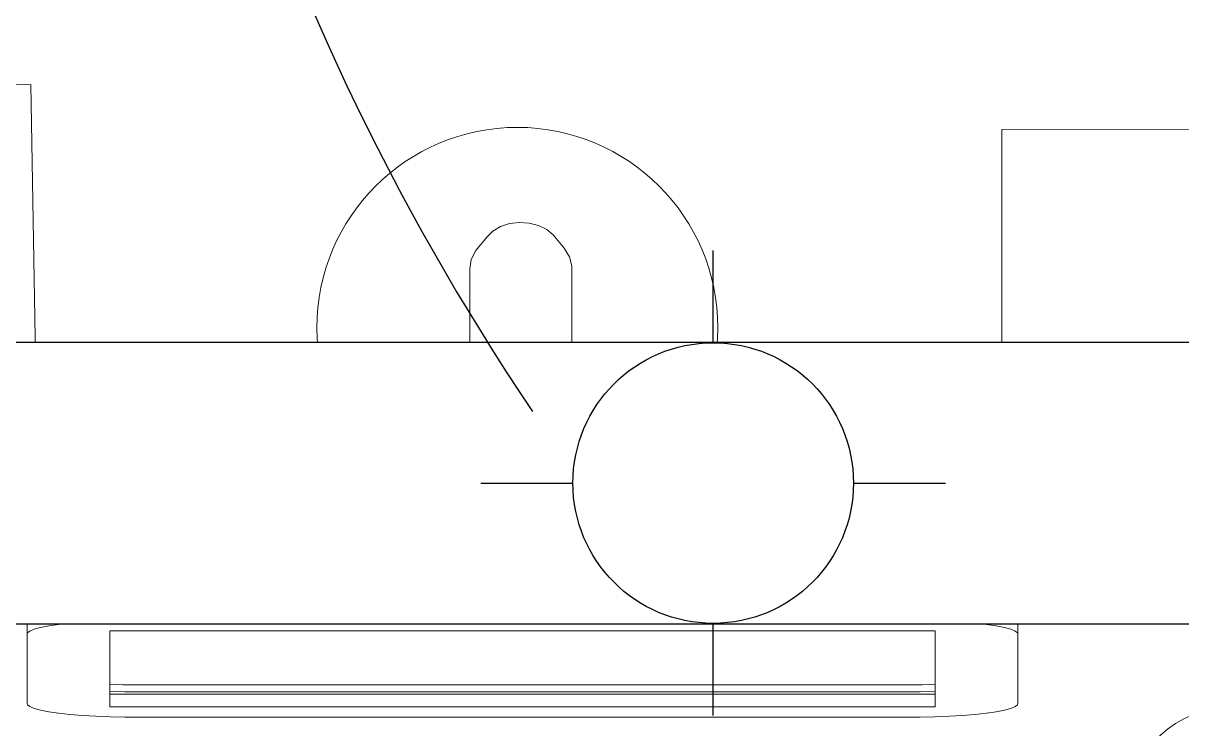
# Model space of a CAD drawing. Header units: metres. Extents: x -17 to 101, y 0 to 79.
# Drawn here: x 7.942 to 8.519, y 23.848 to 24.199 of the extents above; entities that cross this region are included whole.
import ezdxf

# ---------------------------------------------------------------- set-up
doc = ezdxf.new("R2010")
doc.units = ezdxf.units.M
doc.set_wipeout_variables(frame=1)
doc.layers.add('ALUMBRADO', color=1, linetype='Continuous', lineweight=30)
doc.layers.add('Cotas varias El', color=253, linetype='Continuous', lineweight=13)

# ---------------------------------------------------------------- blocks, each defined once
blk = doc.blocks.new('ADOSADO')
at = {"color": 1, "lineweight": 25}
blk.add_wipeout([(-0.63, 0.015), (0.64, 0.015), (0.64, 0.155), (-0.63, 0.155)], dxfattribs=at).dxf.layer = 'ALUMBRADO'
at = {"layer": 'ALUMBRADO', "lineweight": 25}
for points in [[(0.005, 0.15484), (0.005, 0.20071)], [(-0.11071, 0.085), (-0.06484, 0.085)], [(0.07484, 0.085), (0.12071, 0.085)], [(0.005, -0.03071), (0.005, 0.01516)]]:
    blk.add_lwpolyline(points, dxfattribs=at)
at = {"layer": 'ALUMBRADO', "color": 1, "lineweight": 25}
blk.add_lwpolyline([(-0.63, 0.015), (0.64, 0.015), (0.64, 0.155), (-0.63, 0.155)], close=True, dxfattribs=at)
at = {"layer": 'ALUMBRADO', "lineweight": 25}
blk.add_circle((0.005, 0.085), 0.06984, dxfattribs=at)

msp = doc.modelspace()

# ---------------------------------------------------------------- linework, layer by layer
at = {"layer": 'Cotas varias El'}
for p, q in [((7.94541, 24.16876, 0.04243), (7.93589, 24.16859, 0.04243)), ((7.94541, 24.16876, 0.04243), (7.94886, 23.96559, 0.04243)), ((8.17928, 24.09809), (8.17547, 24.09585)), ((8.18378, 24.09956), (8.17928, 24.09809)), ((8.18867, 24.10016), (8.18378, 24.09956)), ((8.18867, 24.10016), (8.19361, 24.09984)), ((8.19361, 24.09984), (8.19826, 24.09862)), ((8.19826, 24.09862), (8.20231, 24.0966)), ((8.20231, 24.0966), (8.20548, 24.09391)), ((8.16694, 24.08611), (8.17261, 24.09298)), ((8.17547, 24.09585), (8.17261, 24.09298)), ((8.2109, 24.08735), (8.20548, 24.09391)), ((8.16465, 24.08171), (8.16694, 24.08611)), ((8.2109, 24.08735), (8.21368, 24.08309)), ((8.16404, 24.07704), (8.16465, 24.08171)), ((8.2148, 24.07847), (8.21368, 24.08309)), ((8.16404, 24.07704), (8.16404, 23.96928)), ((8.2148, 24.07847), (8.2148, 23.9707)), ((8.17547, 23.97012), (8.17261, 23.96726)), ((8.17928, 23.97237), (8.17547, 23.97012)), ((8.18378, 23.97384), (8.17928, 23.97237)), ((8.18867, 23.97443), (8.18378, 23.97384)), ((8.19361, 23.97411), (8.18867, 23.97443)), ((8.19361, 23.97411), (8.19826, 23.9729)), ((8.19826, 23.9729), (8.20231, 23.97088)), ((8.20231, 23.97088), (8.20548, 23.96818)), ((8.2142, 23.96604), (8.2148, 23.9707)), ((7.94886, 23.96559, 0.04243), (7.93934, 23.96542, 0.04243)), ((8.16404, 23.96928), (8.16517, 23.96466)), ((8.16517, 23.96466), (8.16795, 23.9604)), ((8.17089, 23.96397), (8.17044, 23.96048)), ((8.17261, 23.96726), (8.17089, 23.96397)), ((8.20548, 23.96818), (8.20756, 23.965)), ((8.2084, 23.96154), (8.20756, 23.965)), ((8.21191, 23.96164), (8.2142, 23.96604)), ((8.17336, 23.95384), (8.16795, 23.9604)), ((8.17044, 23.96048), (8.17128, 23.95702)), ((8.18324, 23.95635), (8.18395, 23.95856)), ((8.18395, 23.95856), (8.18339, 23.95748)), ((8.21191, 23.96164), (8.20624, 23.95476)), ((8.20795, 23.95805), (8.20624, 23.95476)), ((8.20795, 23.95805), (8.2084, 23.96154)), ((8.17128, 23.95702), (8.17336, 23.95384)), ((8.17336, 23.95384), (8.17653, 23.95114)), ((8.18314, 23.94846), (8.18314, 23.95386)), ((8.18339, 23.95748), (8.18324, 23.95635)), ((8.19499, 23.95477), (8.1956, 23.9567)), ((8.19502, 23.95472), (8.19546, 23.95556)), ((8.19546, 23.95556), (8.1956, 23.9567)), ((8.19574, 23.95308), (8.19574, 23.94841)), ((8.20624, 23.95476), (8.20338, 23.9519)), ((8.17653, 23.95114), (8.18058, 23.94912)), ((8.18058, 23.94912), (8.18314, 23.94846)), ((8.18314, 23.94668), (8.18314, 23.94846)), ((8.18314, 23.92989), (8.18314, 23.94668)), ((8.19956, 23.94966), (8.19574, 23.94841)), ((8.19574, 23.94841), (8.19574, 23.94686)), ((8.19574, 23.94686), (8.19574, 23.92989)), ((8.19956, 23.94966), (8.20338, 23.9519)), ((7.97868, 23.92893), (7.98142, 23.92923)), ((7.98142, 23.92923), (7.98446, 23.92948)), ((7.98446, 23.92948), (7.98775, 23.92967)), ((7.98775, 23.92967), (7.99122, 23.92981)), ((7.99122, 23.92981), (7.9948, 23.92988)), ((7.9948, 23.92988), (7.99843, 23.92989)), ((8.18314, 23.92989), (7.99843, 23.92989)), ((8.19574, 23.92989), (8.18314, 23.92989)), ((8.38205, 23.92989), (8.19574, 23.92989)), ((8.38569, 23.92988), (8.38205, 23.92989)), ((8.38927, 23.92981), (8.38569, 23.92988)), ((8.39274, 23.92967), (8.38927, 23.92981)), ((8.39603, 23.92948), (8.39274, 23.92967)), ((8.39907, 23.92923), (8.39603, 23.92948)), ((8.40181, 23.92893), (8.39907, 23.92923)), ((7.97103, 23.92646), (7.97111, 23.92691)), ((7.97103, 23.92646), (7.97103, 23.91364)), ((7.97111, 23.92691), (7.9717, 23.92736)), ((7.9717, 23.92736), (7.97277, 23.9278)), ((7.97277, 23.9278), (7.97431, 23.92821)), ((7.97431, 23.92821), (7.97629, 23.92859)), ((7.97629, 23.92859), (7.97868, 23.92893)), ((8.40419, 23.92859), (8.40181, 23.92893)), ((8.40618, 23.92821), (8.40419, 23.92859)), ((8.40772, 23.9278), (8.40618, 23.92821)), ((8.40879, 23.92736), (8.40772, 23.9278)), ((8.40937, 23.92691), (8.40879, 23.92736)), ((8.40946, 23.92646), (8.40937, 23.92691)), ((8.40946, 23.92646), (8.40946, 23.91364)), ((7.95437, 23.91182), (7.95926, 23.91253)), ((7.95926, 23.91253), (7.96487, 23.91314)), ((7.96487, 23.91314), (7.97103, 23.91364)), ((7.97103, 23.91364), (7.9711, 23.91364)), ((7.9711, 23.91364), (7.97783, 23.91404)), ((7.97783, 23.91404), (7.98494, 23.91431)), ((7.98494, 23.91431), (7.99228, 23.91446)), ((7.99228, 23.91446), (7.99813, 23.91448)), ((8.38236, 23.91448), (7.99813, 23.91448)), ((8.3882, 23.91446), (8.38236, 23.91448)), ((8.39555, 23.91431), (8.3882, 23.91446)), ((8.40265, 23.91404), (8.39555, 23.91431)), ((8.40939, 23.91364), (8.40265, 23.91404)), ((8.40946, 23.91364), (8.40939, 23.91364)), ((8.41562, 23.91314), (8.40946, 23.91364)), ((8.42123, 23.91253), (8.41562, 23.91314)), ((8.42612, 23.91182), (8.42123, 23.91253)), ((7.94363, 23.90766), (7.94376, 23.90839)), ((7.94363, 23.90766), (7.94363, 23.89511)), ((7.94376, 23.90839), (7.94496, 23.90931)), ((7.94496, 23.90931), (7.94715, 23.9102)), ((7.94715, 23.9102), (7.95031, 23.91104)), ((7.95031, 23.91104), (7.95437, 23.91182)), ((8.43018, 23.91104), (8.42612, 23.91182)), ((8.43334, 23.9102), (8.43018, 23.91104)), ((8.43553, 23.90931), (8.43334, 23.9102)), ((8.43673, 23.90839), (8.43553, 23.90931)), ((8.43686, 23.90766), (8.43673, 23.90839)), ((8.43686, 23.90766), (8.43686, 23.89511)), ((7.95926, 23.89997), (7.96487, 23.90058)), ((7.96487, 23.90058), (7.9711, 23.90109)), ((7.9711, 23.90109), (7.97783, 23.90148)), ((7.97783, 23.90148), (7.98494, 23.90176)), ((7.98494, 23.90176), (7.99228, 23.90191)), ((7.99228, 23.90191), (7.99813, 23.90192)), ((8.38236, 23.90192), (7.99813, 23.90192)), ((8.3882, 23.90191), (8.38236, 23.90192)), ((8.39555, 23.90176), (8.3882, 23.90191)), ((8.40265, 23.90148), (8.39555, 23.90176)), ((8.40939, 23.90109), (8.40265, 23.90148)), ((8.41562, 23.90058), (8.40939, 23.90109)), ((8.42123, 23.89997), (8.41562, 23.90058)), ((7.94363, 23.89511), (7.94376, 23.89584)), ((7.94363, 23.86075), (7.94363, 23.89511)), ((7.94376, 23.89584), (7.94496, 23.89676)), ((7.94496, 23.89676), (7.94715, 23.89764)), ((7.94715, 23.89764), (7.95031, 23.89849)), ((7.95031, 23.89849), (7.95437, 23.89927)), ((7.95437, 23.89927), (7.95926, 23.89997)), ((8.39576, 23.89678), (7.98473, 23.89678)), ((7.98473, 23.89678), (7.98473, 23.87031)), ((8.39576, 23.87031), (8.39576, 23.89678)), ((8.42612, 23.89927), (8.42123, 23.89997)), ((8.43018, 23.89849), (8.42612, 23.89927)), ((8.43334, 23.89764), (8.43018, 23.89849)), ((8.43553, 23.89676), (8.43334, 23.89764)), ((8.43673, 23.89584), (8.43553, 23.89676)), ((8.43686, 23.89511), (8.43673, 23.89584)), ((8.43686, 23.86075), (8.43686, 23.89511)), ((7.98775, 23.87014), (7.98473, 23.87031)), ((7.98473, 23.87031), (7.98473, 23.86666)), ((7.98473, 23.86666), (7.98494, 23.86666)), ((7.98473, 23.86666), (7.98473, 23.86535)), ((7.98494, 23.86666), (7.99228, 23.86651)), ((7.99122, 23.87), (7.98775, 23.87014)), ((7.9948, 23.86993), (7.99122, 23.87)), ((7.99228, 23.86651), (7.99813, 23.86649)), ((7.99843, 23.86992), (7.9948, 23.86993)), ((8.38236, 23.86649), (7.99813, 23.86649)), ((7.99843, 23.86992), (8.38205, 23.86992)), ((8.38205, 23.86992), (8.38569, 23.86993)), ((8.3882, 23.86651), (8.38236, 23.86649)), ((8.38569, 23.86993), (8.38927, 23.87)), ((8.39555, 23.86666), (8.3882, 23.86651)), ((8.38927, 23.87), (8.39274, 23.87014)), ((8.39274, 23.87014), (8.39576, 23.87031)), ((8.39576, 23.86666), (8.39555, 23.86666)), ((8.39576, 23.86666), (8.39576, 23.87031)), ((8.39576, 23.86535), (8.39576, 23.86666)), ((7.94363, 23.86075), (7.94376, 23.86002)), ((7.94376, 23.86002), (7.94496, 23.8591)), ((8.39576, 23.86535), (7.98473, 23.86535)), ((7.98473, 23.85907), (7.98473, 23.86535)), ((8.39576, 23.85907), (8.39576, 23.86535)), ((8.43673, 23.86002), (8.43553, 23.8591)), ((8.43686, 23.86075), (8.43673, 23.86002)), ((7.94496, 23.8591), (7.94715, 23.85821)), ((7.94715, 23.85821), (7.95031, 23.85737)), ((7.95031, 23.85737), (7.95437, 23.85659)), ((7.95437, 23.85659), (7.95926, 23.85589)), ((7.95926, 23.85589), (7.96487, 23.85528)), ((7.96487, 23.85528), (7.9711, 23.85477)), ((7.9711, 23.85477), (7.97783, 23.85437)), ((7.97783, 23.85437), (7.98494, 23.8541)), ((8.39576, 23.85907), (7.98473, 23.85907)), ((8.40265, 23.85437), (8.39555, 23.8541)), ((8.40939, 23.85477), (8.40265, 23.85437)), ((8.41562, 23.85528), (8.40939, 23.85477)), ((8.42123, 23.85589), (8.41562, 23.85528)), ((8.42612, 23.85659), (8.42123, 23.85589)), ((8.43018, 23.85737), (8.42612, 23.85659)), ((8.43334, 23.85821), (8.43018, 23.85737)), ((8.43553, 23.8591), (8.43334, 23.85821)), ((7.98494, 23.8541), (7.99228, 23.85395)), ((7.99228, 23.85395), (7.99813, 23.85393)), ((8.38236, 23.85393), (7.99813, 23.85393)), ((8.3882, 23.85395), (8.38236, 23.85393)), ((8.39555, 23.8541), (8.3882, 23.85395))]:
    msp.add_line(p, q, dxfattribs=at)
at = {"layer": 'Cotas varias El', "extrusion": (-0.03756, 0.00481, 0.999283), "elevation": -0.20338}
msp.add_lwpolyline([(-25.0597, 5.58713), (-25.02157, 5.28957), (-24.82319, 5.31499), (-24.86133, 5.61256)], close=True, dxfattribs=at)
at = {"layer": 'Cotas varias El'}
msp.add_circle((8.18768, 24.04766), 0.09982, dxfattribs=at)
at = {"layer": 'Cotas varias El', "extrusion": (-0.03756, 0.00481, 0.999283)}
msp.add_circle((-24.70056, 5.4446, -0.20632), 0.05, dxfattribs=at)

# ---------------------------------------------------------------- next in the draw order: block references
at = {"layer": 'ALUMBRADO', "lineweight": 25}
msp.add_blockref('ADOSADO', (8.28018, 23.8854), dxfattribs=at)

# ---------------------------------------------------------------- next in the draw order: linework, layer by layer
msp.add_arc((9.21988, 24.69687), 1.23579, 146.01586, 213.98415, dxfattribs=at)

doc.saveas('drawing.dxf')
